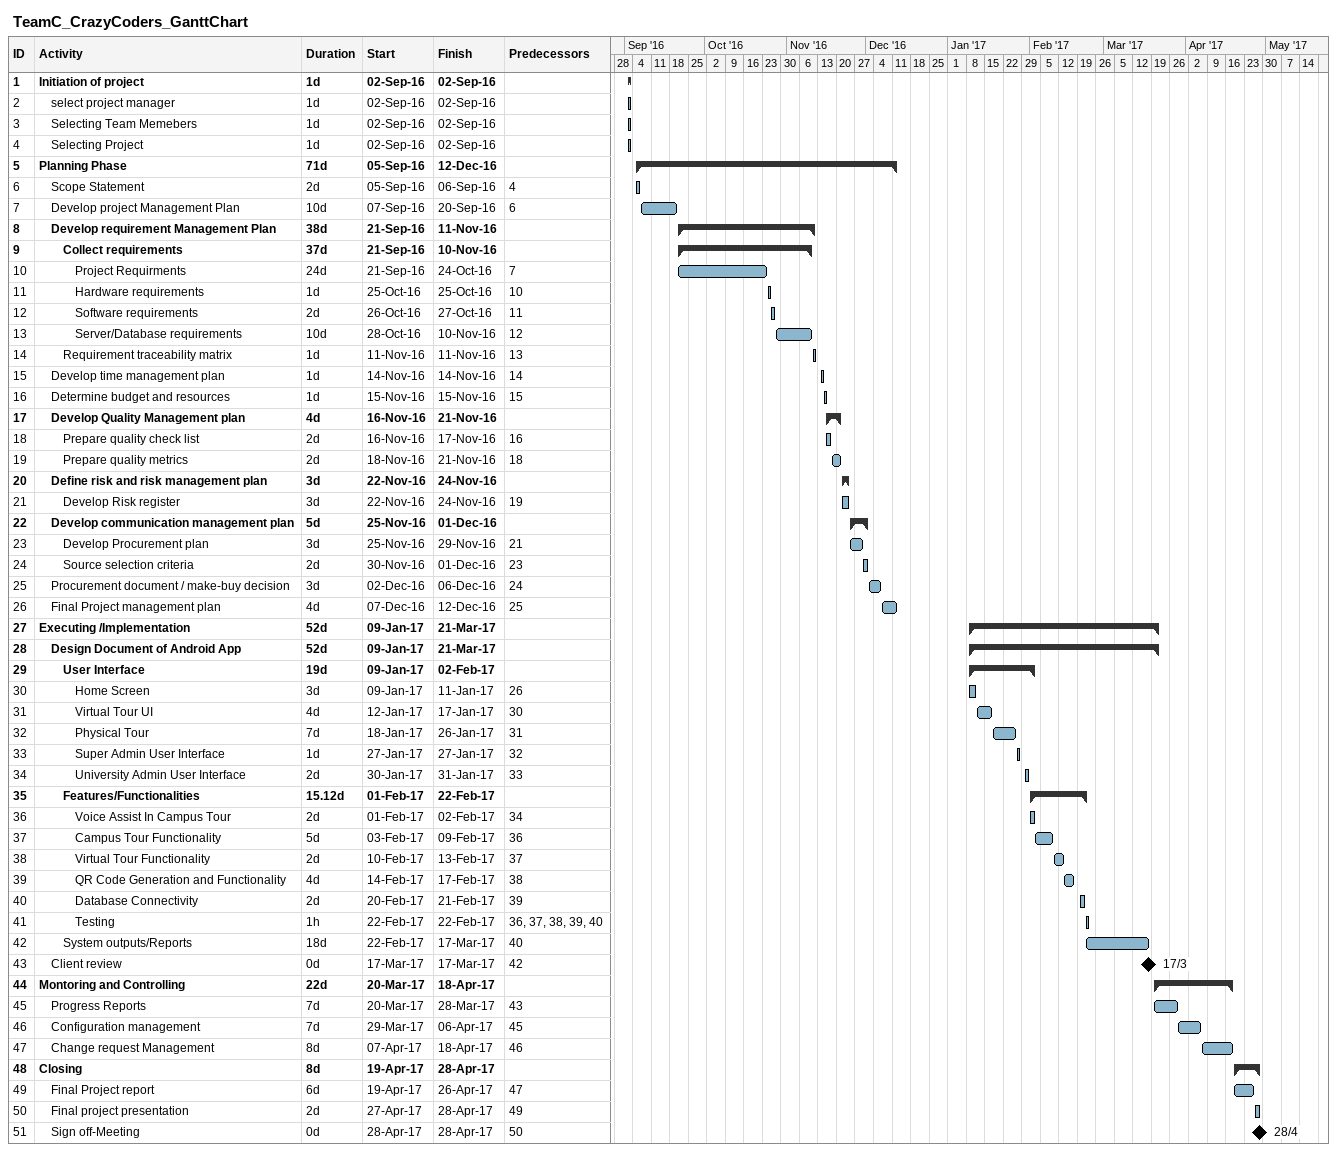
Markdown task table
TeamC_CrazyCoders_GanttChart

| ID | Level | Task | Duration | Start | Finish | Predecessors |
|---|---|---|---|---|---|---|
| 1 | 1 | **Initiation of project** | 1d | 2016-09-02 | 2016-09-02 |  |
| 2 | 2 | select project manager | 1d | 2016-09-02 | 2016-09-02 |  |
| 3 | 2 | Selecting Team Memebers | 1d | 2016-09-02 | 2016-09-02 |  |
| 4 | 2 | Selecting Project | 1d | 2016-09-02 | 2016-09-02 |  |
| 5 | 1 | **Planning Phase** | 71d | 2016-09-05 | 2016-12-12 |  |
| 6 | 2 | Scope Statement | 2d | 2016-09-05 | 2016-09-06 | 4 |
| 7 | 2 | Develop project Management Plan | 10d | 2016-09-07 | 2016-09-20 | 6 |
| 8 | 2 | **Develop requirement Management Plan** | 38d | 2016-09-21 | 2016-11-11 |  |
| 9 | 3 | **Collect requirements** | 37d | 2016-09-21 | 2016-11-10 |  |
| 10 | 4 | Project Requirments | 24d | 2016-09-21 | 2016-10-24 | 7 |
| 11 | 4 | Hardware requirements | 1d | 2016-10-25 | 2016-10-25 | 10 |
| 12 | 4 | Software requirements | 2d | 2016-10-26 | 2016-10-27 | 11 |
| 13 | 4 | Server/Database requirements | 10d | 2016-10-28 | 2016-11-10 | 12 |
| 14 | 3 | Requirement traceability matrix | 1d | 2016-11-11 | 2016-11-11 | 13 |
| 15 | 2 | Develop time management plan | 1d | 2016-11-14 | 2016-11-14 | 14 |
| 16 | 2 | Determine budget and resources | 1d | 2016-11-15 | 2016-11-15 | 15 |
| 17 | 2 | **Develop Quality Management plan** | 4d | 2016-11-16 | 2016-11-21 |  |
| 18 | 3 | Prepare quality check list | 2d | 2016-11-16 | 2016-11-17 | 16 |
| 19 | 3 | Prepare quality metrics | 2d | 2016-11-18 | 2016-11-21 | 18 |
| 20 | 2 | **Define risk and risk management plan** | 3d | 2016-11-22 | 2016-11-24 |  |
| 21 | 3 | Develop Risk register | 3d | 2016-11-22 | 2016-11-24 | 19 |
| 22 | 2 | **Develop communication management plan** | 5d | 2016-11-25 | 2016-12-01 |  |
| 23 | 3 | Develop Procurement plan | 3d | 2016-11-25 | 2016-11-29 | 21 |
| 24 | 3 | Source selection criteria | 2d | 2016-11-30 | 2016-12-01 | 23 |
| 25 | 2 | Procurement document / make-buy decision | 3d | 2016-12-02 | 2016-12-06 | 24 |
| 26 | 2 | Final Project management plan | 4d | 2016-12-07 | 2016-12-12 | 25 |
| 27 | 1 | **Executing /Implementation** | 52d | 2017-01-09 | 2017-03-21 |  |
| 28 | 2 | **Design Document of Android App** | 52d | 2017-01-09 | 2017-03-21 |  |
| 29 | 3 | **User Interface** | 19d | 2017-01-09 | 2017-02-02 |  |
| 30 | 4 | Home Screen | 3d | 2017-01-09 | 2017-01-11 | 26 |
| 31 | 4 | Virtual Tour UI | 4d | 2017-01-12 | 2017-01-17 | 30 |
| 32 | 4 | Physical Tour | 7d | 2017-01-18 | 2017-01-26 | 31 |
| 33 | 4 | Super Admin User Interface | 1d | 2017-01-27 | 2017-01-27 | 32 |
| 34 | 4 | University Admin User Interface | 2d | 2017-01-30 | 2017-01-31 | 33 |
| 35 | 3 | **Features/Functionalities** | 15.12d | 2017-02-01 | 2017-02-22 |  |
| 36 | 4 | Voice Assist In Campus Tour | 2d | 2017-02-01 | 2017-02-02 | 34 |
| 37 | 4 | Campus Tour Functionality | 5d | 2017-02-03 | 2017-02-09 | 36 |
| 38 | 4 | Virtual Tour Functionality | 2d | 2017-02-10 | 2017-02-13 | 37 |
| 39 | 4 | QR Code Generation and Functionality | 4d | 2017-02-14 | 2017-02-17 | 38 |
| 40 | 4 | Database Connectivity | 2d | 2017-02-20 | 2017-02-21 | 39 |
| 41 | 4 | Testing | 1h | 2017-02-22 | 2017-02-22 | 36, 37, 38, 39, 40 |
| 42 | 3 | System outputs/Reports | 18d | 2017-02-22 | 2017-03-17 | 40 |
| 43 | 2 | Client review | 0d | 2017-03-17 | 2017-03-17 | 42 |
| 44 | 1 | **Montoring and Controlling** | 22d | 2017-03-20 | 2017-04-18 |  |
| 45 | 2 | Progress Reports | 7d | 2017-03-20 | 2017-03-28 | 43 |
| 46 | 2 | Configuration management | 7d | 2017-03-29 | 2017-04-06 | 45 |
| 47 | 2 | Change request Management | 8d | 2017-04-07 | 2017-04-18 | 46 |
| 48 | 1 | **Closing** | 8d | 2017-04-19 | 2017-04-28 |  |
| 49 | 2 | Final Project report | 6d | 2017-04-19 | 2017-04-26 | 47 |
| 50 | 2 | Final project presentation | 2d | 2017-04-27 | 2017-04-28 | 49 |
| 51 | 2 | Sign off-Meeting | 0d | 2017-04-28 | 2017-04-28 | 50 |
